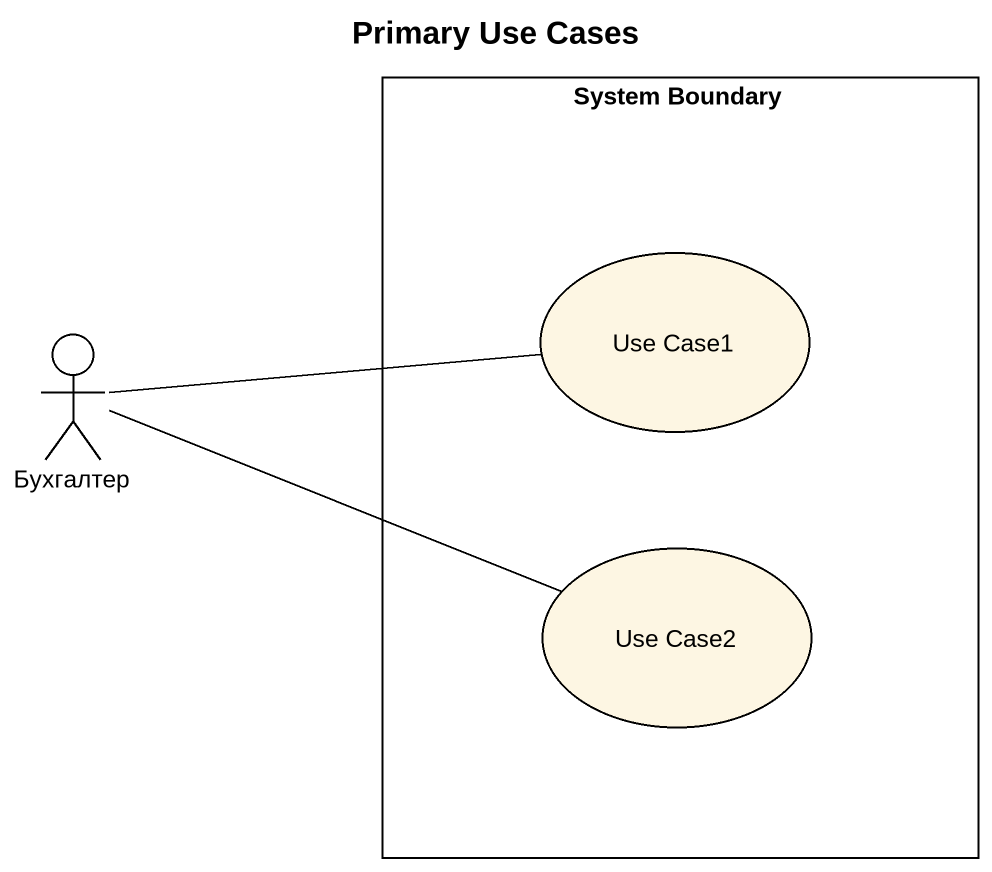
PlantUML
@startuml
title Primary Use Cases
rectangle "System Boundary" as System_Boundary {
  usecase "Use Case1" as Use_Case1
  usecase "Use Case2" as Use_Case2
}
actor Бухгалтер
Бухгалтер -right- Use_Case1
Бухгалтер -right- Use_Case2
@enduml
